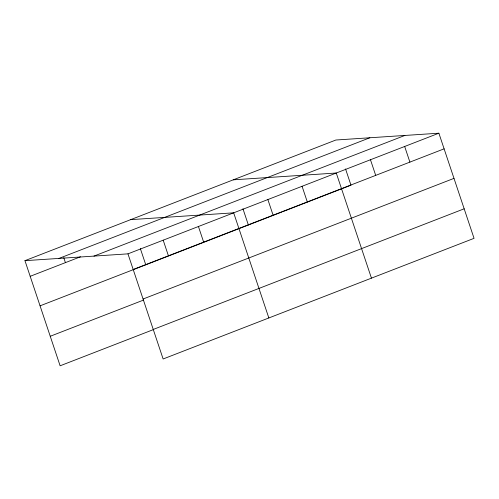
<?xml version="1.0" encoding="UTF-8"?>
<svg xmlns="http://www.w3.org/2000/svg" width="499" height="499" viewBox="0 0 499 499"><rect width="100%" height="100%" fill="white"/><g stroke="black" fill="none" stroke-linecap="round" stroke-linejoin="round"><path stroke-width="0.75" d="M24.95 260.671L335.871 140.019L438.877 133.202L474.05 238.329L163.129 358.981L127.956 253.854L24.95 260.671L60.123 365.798L153.611 329.521M58.944 258.42L369.859 137.768M30.183 276.309L80.52 256.773M93.962 256.099L404.882 135.447M127.956 253.854L438.877 133.202M133.189 269.491L444.104 148.839M40.063 305.837L213.466 238.553M214.177 238.273L281.866 212.006M282.577 211.732L350.984 185.185L345.545 168.943M143.07 299.026L453.99 178.368M50.243 336.27L143.731 299.993M153.249 329.452L464.17 208.8M233.264 179.833L336.27 173.016L371.449 278.149M130.663 219.647L233.669 212.83L268.842 317.963M404.67 146.469L409.904 162.113M370.47 159.742L375.703 175.38M302.07 186.289L307.303 201.927M267.869 199.556L273.103 215.2M242.944 208.757L248.377 225.005M198.434 226.502L203.661 242.14M163.192 240.181L168.425 255.819M140.344 248.577L145.777 264.819M63.753 257.659L65.419 262.636"/></g></svg>
